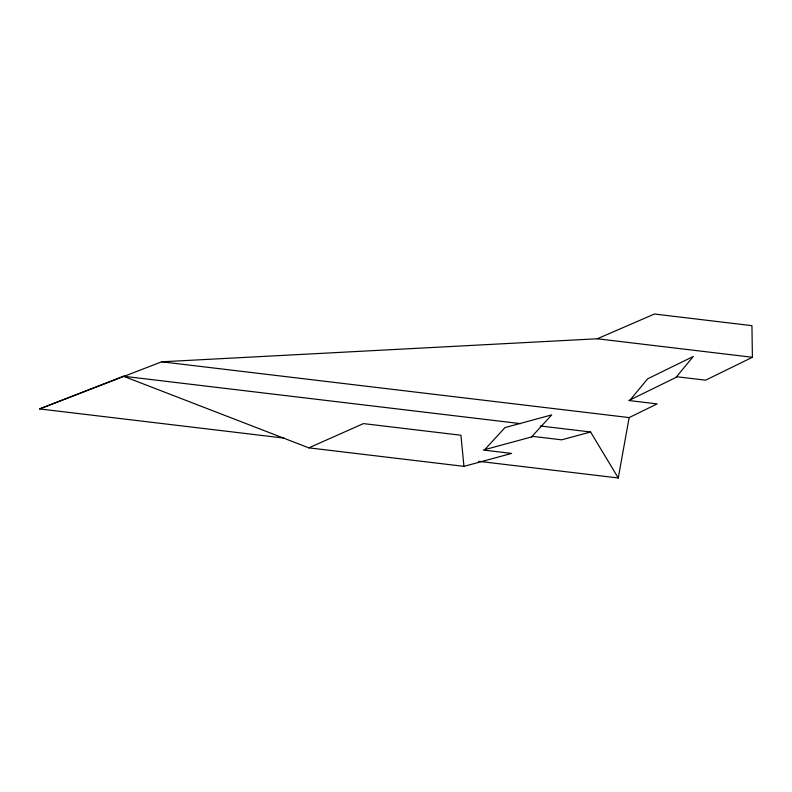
<?xml version="1.0" encoding="UTF-8"?>
<svg xmlns="http://www.w3.org/2000/svg" width="792" height="792" viewBox="0 0 792 792"><rect width="100%" height="100%" fill="white"/><g stroke="black" fill="none" stroke-linecap="round" stroke-linejoin="round"><path stroke-width="1.19" d="M478.695 461.32L618.255 477.972L629.155 417.582L657.142 403.89L628.818 400.514L677.269 376.804L705.603 380.18L752.4 357.281L751.935 325.661L654.449 314.028L597.277 338.768L161.677 361.805L39.6 408.929L284.229 438.115M630.293 399.792L647.668 378.804L693.307 356.469L675.932 377.457M484.783 449.638L505.009 427.571L551.737 414.889L531.511 436.946M39.6 408.929L123.413 376.24L308.821 447.846L363.449 423.601L460.924 435.234L463.944 466.359L511.622 453.42L483.298 450.034L533.353 436.451L561.686 439.827L590.584 431.987L618.255 477.972M597.277 338.768L752.4 357.281M161.677 361.805L629.155 417.582M123.413 376.24L520.552 423.631M540.213 425.977L590.584 431.987M308.821 447.846L463.944 466.359"/></g></svg>
